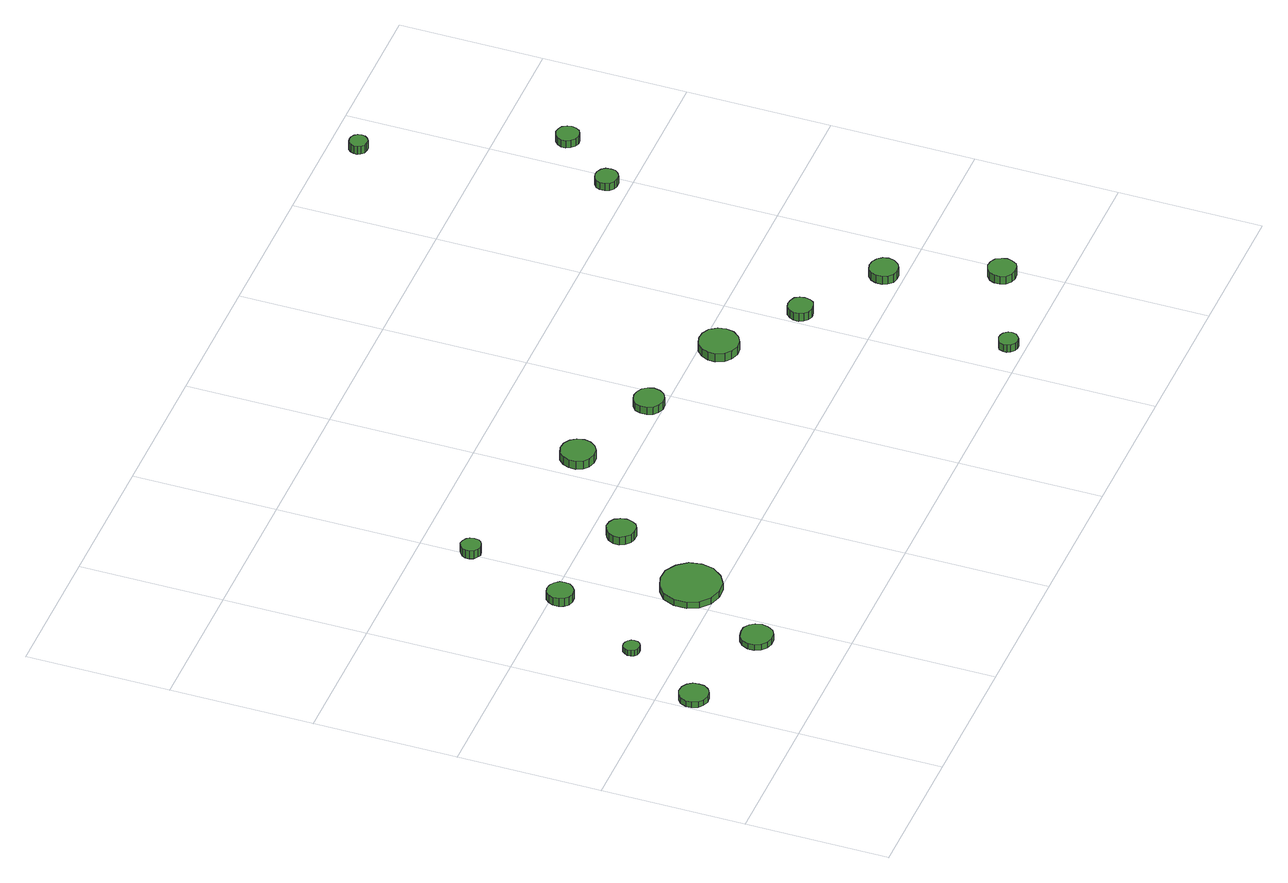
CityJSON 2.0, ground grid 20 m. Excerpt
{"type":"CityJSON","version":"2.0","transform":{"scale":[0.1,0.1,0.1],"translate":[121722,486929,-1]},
"CityObjects":{
"tree1":{"type":"SolitaryVegetationObject","attributes":{"function":"something"},"geometry":[{"type":"MultiSurface","lod":"1","boundaries":[[[0,1,2,3,4,5,6,7,8,9,10,11,12,13,14]],[[15,16,17,18,19,20,21,22,23,24,25,26,27,28,29]],[[0,29,28,1]],[[1,28,27,2]],[[2,27,26,3]],[[3,26,25,4]],[[4,25,24,5]],[[5,24,23,6]],[[6,23,22,7]],[[7,22,21,8]],[[8,21,20,9]],[[9,20,19,10]],[[10,19,18,11]],[[11,18,17,12]],[[12,17,16,13]],[[13,16,15,14]],[[14,15,29,0]]]}]},
"tree2":{"type":"SolitaryVegetationObject","attributes":{"function":"something"},"geometry":[{"type":"MultiSurface","lod":"1","boundaries":[[[30,31,32,33,34,35,36,37,38,39,40,41,42,43,44]],[[45,46,47,48,49,50,51,52,53,54,55,56,57,58,59]],[[30,59,58,31]],[[31,58,57,32]],[[32,57,56,33]],[[33,56,55,34]],[[34,55,54,35]],[[35,54,53,36]],[[36,53,52,37]],[[37,52,51,38]],[[38,51,50,39]],[[39,50,49,40]],[[40,49,48,41]],[[41,48,47,42]],[[42,47,46,43]],[[43,46,45,44]],[[44,45,59,30]]]}]},
"tree3":{"type":"SolitaryVegetationObject","attributes":{"function":"something"},"geometry":[{"type":"MultiSurface","lod":"1","boundaries":[[[60,61,62,63,64,65,66,67,68,69,70,71,72,73,74]],[[75,76,77,78,79,80,81,82,83,84,85,86,87,88,89]],[[60,89,88,61]],[[61,88,87,62]],[[62,87,86,63]],[[63,86,85,64]],[[64,85,84,65]],[[65,84,83,66]],[[66,83,82,67]],[[67,82,81,68]],[[68,81,80,69]],[[69,80,79,70]],[[70,79,78,71]],[[71,78,77,72]],[[72,77,76,73]],[[73,76,75,74]],[[74,75,89,60]]]}]},
"tree4":{"type":"SolitaryVegetationObject","attributes":{"function":"something"},"geometry":[{"type":"MultiSurface","lod":"1","boundaries":[[[90,91,92,93,94,95,96,97,98,99,100,101,102,103,104]],[[105,106,107,108,109,110,111,112,113,114,115,116,117,118,119]],[[90,119,118,91]],[[91,118,117,92]],[[92,117,116,93]],[[93,116,115,94]],[[94,115,114,95]],[[95,114,113,96]],[[96,113,112,97]],[[97,112,111,98]],[[98,111,110,99]],[[99,110,109,100]],[[100,109,108,101]],[[101,108,107,102]],[[102,107,106,103]],[[103,106,105,104]],[[104,105,119,90]]]}]},
"tree5":{"type":"SolitaryVegetationObject","attributes":{"function":"something"},"geometry":[{"type":"MultiSurface","lod":"1","boundaries":[[[120,121,122,123,124,125,126,127,128,129,130,131,132,133,134]],[[135,136,137,138,139,140,141,142,143,144,145,146,147,148,149]],[[120,149,148,121]],[[121,148,147,122]],[[122,147,146,123]],[[123,146,145,124]],[[124,145,144,125]],[[125,144,143,126]],[[126,143,142,127]],[[127,142,141,128]],[[128,141,140,129]],[[129,140,139,130]],[[130,139,138,131]],[[131,138,137,132]],[[132,137,136,133]],[[133,136,135,134]],[[134,135,149,120]]]}]},
"tree6":{"type":"SolitaryVegetationObject","attributes":{"function":"something"},"geometry":[{"type":"MultiSurface","lod":"1","boundaries":[[[150,151,152,153,154,155,156,157,158,159,160,161,162,163,164]],[[165,166,167,168,169,170,171,172,173,174,175,176,177,178,179]],[[150,179,178,151]],[[151,178,177,152]],[[152,177,176,153]],[[153,176,175,154]],[[154,175,174,155]],[[155,174,173,156]],[[156,173,172,157]],[[157,172,171,158]],[[158,171,170,159]],[[159,170,169,160]],[[160,169,168,161]],[[161,168,167,162]],[[162,167,166,163]],[[163,166,165,164]],[[164,165,179,150]]]}]},
"tree7":{"type":"SolitaryVegetationObject","attributes":{"function":"something"},"geometry":[{"type":"MultiSurface","lod":"1","boundaries":[[[180,181,182,183,184,185,186,187,188,189,190,191,192,193,194]],[[195,196,197,198,199,200,201,202,203,204,205,206,207,208,209]],[[180,209,208,181]],[[181,208,207,182]],[[182,207,206,183]],[[183,206,205,184]],[[184,205,204,185]],[[185,204,203,186]],[[186,203,202,187]],[[187,202,201,188]],[[188,201,200,189]],[[189,200,199,190]],[[190,199,198,191]],[[191,198,197,192]],[[192,197,196,193]],[[193,196,195,194]],[[194,195,209,180]]]}]},
"tree8":{"type":"SolitaryVegetationObject","attributes":{"function":"something"},"geometry":[{"type":"MultiSurface","lod":"1","boundaries":[[[210,211,212,213,214,215,216,217,218,219,220,221,222,223,224]],[[225,226,227,228,229,230,231,232,233,234,235,236,237,238,239]],[[210,239,238,211]],[[211,238,237,212]],[[212,237,236,213]],[[213,236,235,214]],[[214,235,234,215]],[[215,234,233,216]],[[216,233,232,217]],[[217,232,231,218]],[[218,231,230,219]],[[219,230,229,220]],[[220,229,228,221]],[[221,228,227,222]],[[222,227,226,223]],[[223,226,225,224]],[[224,225,239,210]]]}]},
"tree9":{"type":"SolitaryVegetationObject","attributes":{"function":"something"},"geometry":[{"type":"MultiSurface","lod":"1","boundaries":[[[240,241,242,243,244,245,246,247,248,249,250,251,252,253,254]],[[255,256,257,258,259,260,261,262,263,264,265,266,267,268,269]],[[240,269,268,241]],[[241,268,267,242]],[[242,267,266,243]],[[243,266,265,244]],[[244,265,264,245]],[[245,264,263,246]],[[246,263,262,247]],[[247,262,261,248]],[[248,261,260,249]],[[249,260,259,250]],[[250,259,258,251]],[[251,258,257,252]],[[252,257,256,253]],[[253,256,255,254]],[[254,255,269,240]]]}]},
"tree10":{"type":"SolitaryVegetationObject","attributes":{"function":"something"},"geometry":[{"type":"MultiSurface","lod":"1","boundaries":[[[270,271,272,273,274,275,276,277,278,279,280,281,282,283,284]],[[285,286,287,288,289,290,291,292,293,294,295,296,297,298,299]],[[270,299,298,271]],[[271,298,297,272]],[[272,297,296,273]],[[273,296,295,274]],[[274,295,294,275]],[[275,294,293,276]],[[276,293,292,277]],[[277,292,291,278]],[[278,291,290,279]],[[279,290,289,280]],[[280,289,288,281]],[[281,288,287,282]],[[282,287,286,283]],[[283,286,285,284]],[[284,285,299,270]]]}]},
"tree11":{"type":"SolitaryVegetationObject","attributes":{"function":"something"},"geometry":[{"type":"MultiSurface","lod":"1","boundaries":[[[300,301,302,303,304,305,306,307,308,309,310,311,312,313,314]],[[315,316,317,318,319,320,321,322,323,324,325,326,327,328,329]],[[300,329,328,301]],[[301,328,327,302]],[[302,327,326,303]],[[303,326,325,304]],[[304,325,324,305]],[[305,324,323,306]],[[306,323,322,307]],[[307,322,321,308]],[[308,321,320,309]],[[309,320,319,310]],[[310,319,318,311]],[[311,318,317,312]],[[312,317,316,313]],[[313,316,315,314]],[[314,315,329,300]]]}]},
"tree12":{"type":"SolitaryVegetationObject","attributes":{"function":"something"},"geometry":[{"type":"MultiSurface","lod":"1","boundaries":[[[330,331,332,333,334,335,336,337,338,339,340,341,342,343,344]],[[345,346,347,348,349,350,351,352,353,354,355,356,357,358,359]],[[330,359,358,331]],[[331,358,357,332]],[[332,357,356,333]],[[333,356,355,334]],[[334,355,354,335]],[[335,354,353,336]],[[336,353,352,337]],[[337,352,351,338]],[[338,351,350,339]],[[339,350,349,340]],[[340,349,348,341]],[[341,348,347,342]],[[342,347,346,343]],[[343,346,345,344]],[[344,345,359,330]]]}]},
"tree13":{"type":"SolitaryVegetationObject","attributes":{"function":"something"},"geometry":[{"type":"MultiSurface","lod":"1","boundaries":[[[360,361,362,363,364,365,366,367,368,369,370,371,372,373,374]],[[375,376,377,378,379,380,381,382,383,384,385,386,387,388,389]],[[360,389,388,361]],[[361,388,387,362]],[[362,387,386,363]],[[363,386,385,364]],[[364,385,384,365]],[[365,384,383,366]],[[366,383,382,367]],[[367,382,381,368]],[[368,381,380,369]],[[369,380,379,370]],[[370,379,378,371]],[[371,378,377,372]],[[372,377,376,373]],[[373,376,375,374]],[[374,375,389,360]]]}]},
"tree14":{"type":"SolitaryVegetationObject","attributes":{"function":"something"},"geometry":[{"type":"MultiSurface","lod":"1","boundaries":[[[390,391,392,393,394,395,396,397,398,399,400,401,402,403,404]],[[405,406,407,408,409,410,411,412,413,414,415,416,417,418,419]],[[390,419,418,391]],[[391,418,417,392]],[[392,417,416,393]],[[393,416,415,394]],[[394,415,414,395]],[[395,414,413,396]],[[396,413,412,397]],[[397,412,411,398]],[[398,411,410,399]],[[399,410,409,400]],[[400,409,408,401]],[[401,408,407,402]],[[402,407,406,403]],[[403,406,405,404]],[[404,405,419,390]]]}]},
"tree15":{"type":"SolitaryVegetationObject","attributes":{"function":"something"},"geometry":[{"type":"MultiSurface","lod":"1","boundaries":[[[420,421,422,423,424,425,426,427,428,429,430,431,432,433,434]],[[435,436,437,438,439,440,441,442,443,444,445,446,447,448,449]],[[420,449,448,421]],[[421,448,447,422]],[[422,447,446,423]],[[423,446,445,424]],[[424,445,444,425]],[[425,444,443,426]],[[426,443,442,427]],[[427,442,441,428]],[[428,441,440,429]],[[429,440,439,430]],[[430,439,438,431]],[[431,438,437,432]],[[432,437,436,433]],[[433,436,435,434]],[[434,435,449,420]]]}]},
"tree16":{"type":"SolitaryVegetationObject","attributes":{"function":"something"},"geometry":[{"type":"MultiSurface","lod":"1","boundaries":[[[450,451,452,453,454,455,456,457,458,459,460,461,462,463,464]],[[465,466,467,468,469,470,471,472,473,474,475,476,477,478,479]],[[450,479,478,451]],[[451,478,477,452]],[[452,477,476,453]],[[453,476,475,454]],[[454,475,474,455]],[[455,474,473,456]],[[456,473,472,457]],[[457,472,471,458]],[[458,471,470,459]],[[459,470,469,460]],[[460,469,468,461]],[[461,468,467,462]],[[462,467,466,463]],[[463,466,465,464]],[[464,465,479,450]]]}]},
"tree17":{"type":"SolitaryVegetationObject","attributes":{"function":"something"},"geometry":[{"type":"MultiSurface","lod":"1","boundaries":[[[480,481,482,483,484,485,486,487,488,489,490,491,492,493,494]],[[495,496,497,498,499,500,501,502,503,504,505,506,507,508,509]],[[480,509,508,481]],[[481,508,507,482]],[[482,507,506,483]],[[483,506,505,484]],[[484,505,504,485]],[[485,504,503,486]],[[486,503,502,487]],[[487,502,501,488]],[[488,501,500,489]],[[489,500,499,490]],[[490,499,498,491]],[[491,498,497,492]],[[492,497,496,493]],[[493,496,495,494]],[[494,495,509,480]]]}]}
},
"vertices":[
[40,153,16],[39,161,16],[34,168,16],[27,172,16],[18,173,16],[10,170,16],[4,165,16],[1,157,16],[1,149,16],[4,141,16],[10,136,16],[18,133,16],[27,134,16],[34,138,16],[39,145,16],[39,145,7],[34,138,7],[27,134,7],[18,133,7],[10,136,7],[4,141,7],[1,149,7],[1,157,7],[4,165,7],[10,170,7],[18,173,7],[27,172,7],[34,168,7],[39,161,7],[40,153,7],
[97,264,15],[96,268,15],[93,272,15],[89,274,15],[85,275,15],[80,274,15],[77,270,15],[75,266,15],[75,261,15],[77,257,15],[80,254,15],[85,253,15],[89,253,15],[93,255,15],[96,259,15],[96,259,6],[93,255,6],[89,253,6],[85,253,6],[80,254,6],[77,257,6],[75,261,6],[75,266,6],[77,270,6],[80,274,6],[85,275,6],[89,274,6],[93,272,6],[96,268,6],[97,264,6],
[186,119,15],[184,128,15],[179,135,15],[171,140,15],[162,140,15],[153,138,15],[146,132,15],[142,123,15],[142,114,15],[146,106,15],[153,100,15],[162,97,15],[171,98,15],[179,102,15],[184,110,15],[184,110,6],[179,102,6],[171,98,6],[162,97,6],[153,100,6],[146,106,6],[142,114,6],[142,123,6],[146,132,6],[153,138,6],[162,140,6],[171,140,6],[179,135,6],[184,128,6],[186,119,6],
[174,389,19],[173,396,19],[168,402,19],[162,406,19],[154,407,19],[147,405,19],[142,400,19],[139,393,19],[139,385,19],[142,378,19],[147,373,19],[154,371,19],[162,372,19],[168,376,19],[173,382,19],[173,382,6],[168,376,6],[162,372,6],[154,371,6],[147,373,6],[142,378,6],[139,385,6],[139,393,6],[142,400,6],[147,405,6],[154,407,6],[162,406,6],[168,402,6],[173,396,6],[174,389,6],
[275,236,16],[272,253,16],[261,267,16],[246,276,16],[229,277,16],[213,272,16],[200,261,16],[193,245,16],[193,227,16],[200,212,16],[213,200,16],[229,195,16],[246,196,16],[261,205,16],[272,219,16],[272,219,6],[261,205,6],[246,196,6],[229,195,6],[213,200,6],[200,212,6],[193,227,6],[193,245,6],[200,261,6],[213,272,6],[229,277,6],[246,276,6],[261,267,6],[272,253,6],[275,236,6],
[215,530,22],[214,536,22],[211,540,22],[206,543,22],[200,544,22],[195,542,22],[190,538,22],[188,533,22],[188,527,22],[190,522,22],[195,518,22],[200,516,22],[206,517,22],[211,520,22],[214,524,22],[214,524,9],[211,520,9],[206,517,9],[200,516,9],[195,518,9],[190,522,9],[188,527,9],[188,533,9],[190,538,9],[195,542,9],[200,544,9],[206,543,9],[211,540,9],[214,536,9],[215,530,9],
[324,359,20],[322,367,20],[318,374,20],[311,378,20],[302,379,20],[295,376,20],[289,371,20],[285,363,20],[285,355,20],[289,348,20],[295,342,20],[302,340,20],[311,340,20],[318,344,20],[322,351,20],[322,351,7],[318,344,7],[311,340,7],[302,340,7],[295,342,7],[289,348,7],[285,355,7],[285,363,7],[289,371,7],[295,376,7],[302,379,7],[311,378,7],[318,374,7],[322,367,7],[324,359,7],
[461,468,19],[459,478,19],[453,486,19],[445,491,19],[435,492,19],[425,489,19],[418,482,19],[414,473,19],[414,463,19],[418,454,19],[425,448,19],[435,445,19],[445,446,19],[453,451,19],[459,459,19],[459,459,6],[453,451,6],[445,446,6],[435,445,6],[425,448,6],[418,454,6],[414,463,6],[414,473,6],[418,482,6],[425,489,6],[435,492,6],[445,491,6],[453,486,6],[459,478,6],[461,468,6],
[595,421,17],[593,429,17],[588,436,17],[580,440,17],[572,441,17],[564,439,17],[557,433,17],[554,425,17],[554,416,17],[557,408,17],[564,403,17],[572,400,17],[580,401,17],[588,405,17],[593,412,17],[593,412,5],[588,405,5],[580,401,5],[572,400,5],[564,403,5],[557,408,5],[554,416,5],[554,425,5],[557,433,5],[564,439,5],[572,441,5],[580,440,5],[588,436,5],[593,429,5],[595,421,5],
[741,375,19],[739,386,19],[732,396,19],[722,401,19],[711,402,19],[700,399,19],[692,391,19],[687,381,19],[687,370,19],[692,359,19],[700,352,19],[711,348,19],[722,349,19],[732,355,19],[739,364,19],[739,364,6],[732,355,6],[722,349,6],[711,348,6],[700,352,6],[692,359,6],[687,370,6],[687,381,6],[692,391,6],[700,399,6],[711,402,6],[722,401,6],[732,396,6],[739,386,6],[741,375,6],
[860,22,22],[859,27,22],[855,32,22],[851,34,22],[845,35,22],[840,33,22],[835,30,22],[833,24,22],[833,19,22],[835,14,22],[840,10,22],[845,8,22],[851,9,22],[855,12,22],[859,16,22],[859,16,10],[855,12,10],[851,9,10],[845,8,10],[840,10,10],[835,14,10],[833,19,10],[833,24,10],[835,30,10],[840,33,10],[845,35,10],[851,34,10],[855,32,10],[859,27,10],[860,22,10],
[834,300,22],[833,307,22],[829,313,22],[822,316,22],[815,317,22],[808,315,22],[803,310,22],[800,304,22],[800,296,22],[803,290,22],[808,285,22],[815,283,22],[822,284,22],[829,287,22],[833,293,22],[833,293,9],[829,287,9],[822,284,9],[815,283,9],[808,285,9],[803,290,9],[800,296,9],[800,304,9],[803,310,9],[808,315,9],[815,317,9],[822,316,9],[829,313,9],[833,307,9],[834,300,9],
[941,223,29],[939,231,29],[934,237,29],[927,241,29],[919,242,29],[911,240,29],[905,234,29],[902,227,29],[902,218,29],[905,211,29],[911,205,29],[919,203,29],[927,204,29],[934,208,29],[939,215,29],[939,215,16],[934,208,16],[927,204,16],[919,203,16],[911,205,16],[905,211,16],[902,218,16],[902,227,16],[905,234,16],[911,240,16],[919,242,16],[927,241,16],[934,237,16],[939,231,16],[941,223,16],
[996,79,27],[994,86,27],[990,93,27],[983,97,27],[975,98,27],[967,95,27],[961,90,27],[958,83,27],[958,75,27],[961,67,27],[967,62,27],[975,60,27],[983,61,27],[990,64,27],[994,71,27],[994,71,14],[990,64,14],[983,61,14],[975,60,14],[967,62,14],[961,67,14],[958,75,14],[958,83,14],[961,90,14],[967,95,14],[975,98,14],[983,97,14],[990,93,14],[994,86,14],[996,79,14],
[997,630,22],[996,637,22],[992,642,22],[986,645,22],[980,646,22],[973,644,22],[968,640,22],[966,634,22],[966,627,22],[968,621,22],[973,617,22],[980,615,22],[986,615,22],[992,619,22],[996,624,22],[996,624,10],[992,619,10],[986,615,10],[980,615,10],[973,617,10],[968,621,10],[966,627,10],[966,634,10],[968,640,10],[973,644,10],[980,646,10],[986,645,10],[992,642,10],[996,637,10],[997,630,10],
[947,958,25],[946,963,25],[943,967,25],[938,970,25],[933,970,25],[928,969,25],[924,965,25],[922,960,25],[922,955,25],[924,951,25],[928,947,25],[933,946,25],[938,946,25],[943,949,25],[946,953,25],[946,953,12],[943,949,12],[938,946,12],[933,946,12],[928,947,12],[924,951,12],[922,955,12],[922,960,12],[924,965,12],[928,969,12],[933,970,12],[938,970,12],[943,967,12],[946,963,12],[947,958,12],
[1060,708,24],[1059,714,24],[1055,720,24],[1049,723,24],[1043,724,24],[1037,722,24],[1032,717,24],[1029,711,24],[1029,705,24],[1032,699,24],[1037,694,24],[1043,692,24],[1049,693,24],[1055,696,24],[1059,702,24],[1059,702,12],[1055,696,12],[1049,693,12],[1043,692,12],[1037,694,12],[1032,699,12],[1029,705,12],[1029,711,12],[1032,717,12],[1037,722,12],[1043,724,12],[1049,723,12],[1055,720,12],[1059,714,12],[1060,708,12]
]}
